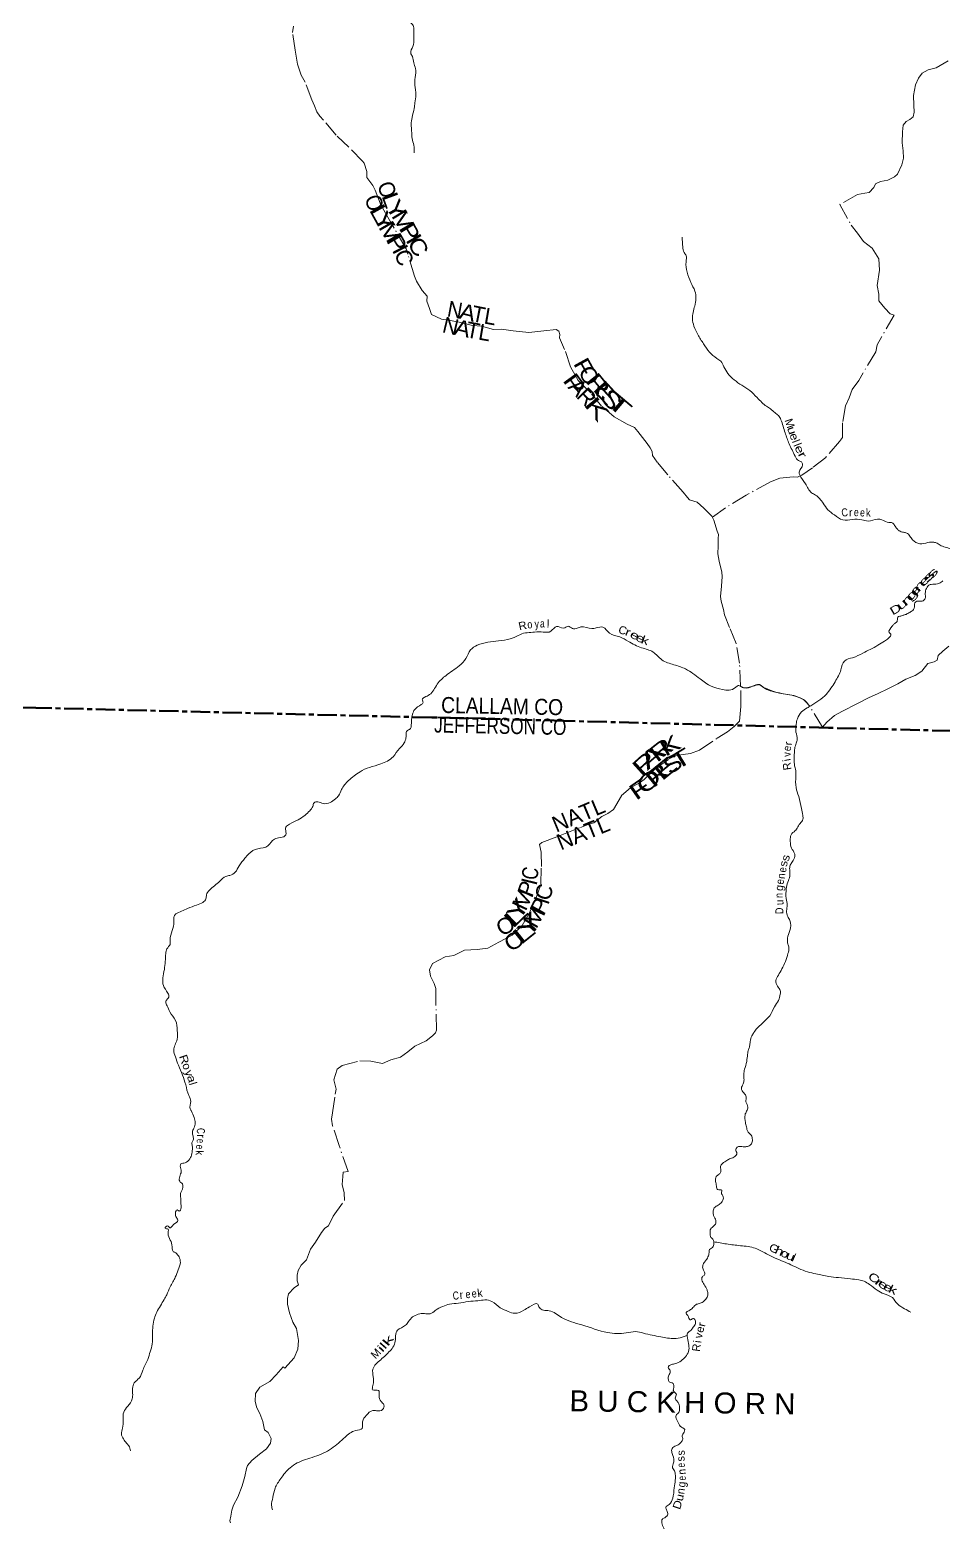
# Model space of a CAD drawing. Header units: feet. Extents: x -745759 to -493183, y 5472 to 195788.
# Drawn here: x -550555 to -527720, y 121312 to 158611 of the extents above; entities that cross this region are included whole.
import ezdxf
from ezdxf.enums import TextEntityAlignment as Align

# ---------------------------------------------------------------- set-up
doc = ezdxf.new("R2010")
doc.units = ezdxf.units.FT
doc.header["$LTSCALE"] = 80
doc.linetypes.add('DOT_DASHED', pattern=[7.7, 5, -1.2, 0.3, -1.2])
doc.linetypes.add('LONG_DASH_SHORT_DASH', pattern=[9.9, 6, -1.2, 1.5, -1.2])
for name, color, linetype, lineweight in [('11', 7, 'LONG_DASH_SHORT_DASH', 60), ('39', 7, 'Continuous', 13), ('44', 7, 'DOT_DASHED', 13)]:
    doc.layers.add(name, color=color, linetype=linetype, lineweight=lineweight)
doc.layers.add('12', color=7, linetype='Continuous')
doc.layers.add('41', color=7, linetype='Continuous')

msp = doc.modelspace()

# ---------------------------------------------------------------- linework, layer by layer
at = {"layer": '11'}
msp.add_lwpolyline([(-525139.88, 141032.44), (-530586.6, 141165.97), (-537205.87, 141340.89), (-540505.63, 141424.02), (-550405.19, 141665.38), (-556015.42, 141800.08)], dxfattribs=at)
at = {"layer": '39'}
for points in [[(-540941.95, 155538.16), (-540954.32, 155724.99), (-540997.26, 155892.07), (-541009.55, 156082.91), (-541018.46, 156241.59), (-540998.73, 156424.05), (-540945.98, 156648.32), (-540925.12, 156786.6), (-540905.03, 156987.13), (-540926.34, 157230.26), (-540924.55, 157420.95), (-540909.97, 157647.63), (-540957.5, 157786.66), (-540988.53, 157945.58), (-541033.11, 158030.37), (-540975.52, 158194.36), (-540953.54, 158388.84), (-540955.34, 158601.65), (-540969.07, 158720.24), (-541051.82, 158807.45), (-541109.58, 159038.93), (-541215.44, 159278.96), (-541378.57, 159674.18), (-541499.91, 159844.12), (-541664.61, 159958.32), (-541761.93, 160021.6), (-542024.14, 160088.67), (-542268.8, 160127.45), (-542438.33, 160201.55), (-542489.69, 160451.03), (-542687.05, 160541.49), (-542823.64, 160753.75), (-542928.18, 160959.64), (-543088.75, 161180.19), (-543219.63, 161376.32), (-543336.92, 161648.6), (-543413.98, 161820.06), (-543567.86, 161972.28), (-543568.33, 162150.95), (-543657.46, 162422.92), (-543731.7, 162634.5), (-543843.11, 162798.31), (-543958.62, 162958.14), (-544069.35, 163156.07), (-544105.4, 163264.86), (-544096.81, 163393.24), (-544088.54, 163505.57), (-544150.78, 163612.64), (-544386.64, 163689.46), (-544520.36, 163743.1), (-544711.13, 163861.6), (-544837.01, 163905.11), (-545030.39, 163993.53), (-545162.27, 164139.49), (-545302.59, 164265.47), (-545372.48, 164392.69), (-545419.8, 164463.43)], [(-534246.53, 153428.21), (-534229.16, 153189.13), (-534195.84, 153044.24), (-534143.05, 152967.38), (-534148.1, 152814.87), (-534119.11, 152553.59), (-534029.65, 152297.68), (-533927.37, 152079.77), (-533900.84, 151896.81), (-533930.75, 151708.44), (-533972.24, 151544.27), (-533989.36, 151391.89), (-533950.84, 151204.79), (-533854.48, 150992.96), (-533710.16, 150764.56), (-533559.36, 150558.17), (-533379.45, 150399.65), (-533280.28, 150328.32), (-533200.58, 150188.94), (-533103.25, 150025.29), (-532941.52, 149862.94), (-532757.14, 149726.45), (-532554.58, 149593.78), (-532372.94, 149421.18), (-532250.71, 149295.4), (-532139.92, 149201.86), (-532036.57, 149138.51), (-531927.82, 149042.98), (-531836.74, 148969.73), (-531778.44, 148866.72), (-531670.27, 148540.35), (-531569.19, 148262.23), (-531422.37, 147957.52), (-531336.11, 147844.17), (-531264.26, 147815.29), (-531233.52, 147742.69), (-531321.75, 147554.94), (-531307.02, 147486.53), (-531162.5, 147268.17), (-531010.13, 147039.68), (-530910.69, 146982.39), (-530719.59, 146779.58), (-530600.09, 146617.7), (-530439.77, 146485.48), (-530228.97, 146362.75), (-529991.35, 146374.24), (-529754.13, 146365.65), (-529597.84, 146333.85), (-529359.47, 146383.46), (-529251.21, 146364.22), (-529075.53, 146296.08), (-528997.13, 146293.22), (-528934.09, 146226.3), (-528877.36, 146145.38), (-528818.06, 146092.55), (-528710.2, 146053.24), (-528630.11, 146034.31), (-528555.16, 145959.22), (-528484.59, 145866.12), (-528301.5, 145765.77), (-528099.73, 145795.71), (-527952.66, 145806.16), (-527872.73, 145779.2), (-527771.35, 145717.88), (-527637.51, 145670.27), (-527507.69, 145622.69), (-527416.49, 145555.46), (-527332.78, 145516.33)], [(-527724.3, 144836.31), (-527824.3, 144776.97), (-527981.7, 144752.58), (-528048.24, 144745.27), (-528136.65, 144649.87), (-528167.25, 144527.74), (-528171.82, 144399.32), (-528219.2, 144343.62), (-528326.04, 144332.73), (-528380.43, 144329.31), (-528425.48, 144289.64), (-528444.29, 144153.34), (-528477.51, 144101.51), (-528556.99, 144050.17), (-528648.5, 144000.98), (-528723.4, 143977.7), (-528800.31, 143954.44), (-528855.14, 143928.94), (-528858.76, 143885.05)], [(-546908.8, 136515.99), (-546612.44, 136651.22), (-546386.33, 136734.44), (-546227.04, 136803.71), (-546151.36, 136893.74), (-546137.65, 136991.77), (-546067.09, 137106.07), (-545803.48, 137332.78), (-545658.37, 137452.74), (-545550.97, 137477.45), (-545419.39, 137557.65), (-545323.03, 137717.35), (-545177.3, 137907.63), (-545082.73, 138019.15), (-544853.12, 138142.45), (-544603.3, 138214.86), (-544440.19, 138386.5), (-544292.21, 138421.97), (-544155.07, 138489.94), (-544154.23, 138566.28), (-544151.89, 138682.76), (-544062.6, 138760.29), (-543847.71, 138865.97), (-543678.82, 138977.14), (-543557.94, 139093.85), (-543481.58, 139201.94), (-543448.18, 139289.3), (-543352.75, 139316.4), (-543223.74, 139274.1), (-543043.95, 139300.52), (-542916.09, 139388.88), (-542836.77, 139468.74), (-542760.76, 139621.05), (-542589.61, 139846.69), (-542448.59, 139964.77), (-542300.06, 140068.55), (-542063.02, 140175.53), (-541782.51, 140263.04), (-541472.39, 140444.06), (-541316.11, 140648.07), (-541192.32, 140788.8), (-541151.48, 140914.1), (-541141.71, 141014.27), (-541135.38, 141076.36), (-541036.36, 141145.55), (-541017.46, 141221.31), (-540988.84, 141503.74), (-540932.1, 141624.51), (-540768.78, 141747.91), (-540724.84, 141794.74), (-540741.98, 141873.65), (-540691.8, 141926.31), (-540562.69, 141994.54), (-540368.04, 142257.61), (-540148.95, 142475.69), (-539822.68, 142712.45), (-539652.95, 142899.95), (-539534.49, 143113.21), (-539367.31, 143232.46), (-539107.46, 143304.56), (-538837, 143338.13), (-538543.79, 143389.07), (-538343.91, 143469.1), (-538164.48, 143539.74), (-538118.18, 143542.29), (-537936.68, 143560.61), (-537717.81, 143557.65), (-537528.13, 143579.74), (-537387.04, 143699.83), (-537213.81, 143658.13), (-537091.54, 143704.47), (-536989.21, 143646.95), (-536866.28, 143657.1), (-536774.78, 143686.33), (-536503, 143647.52), (-536395.98, 143662.19), (-536224.51, 143680.84), (-536063.21, 143535.03), (-535807.57, 143440.47), (-535588.8, 143326.98), (-535261.24, 143167.83), (-534973.95, 143060.2), (-534752.23, 142864.24), (-534453.35, 142744.18), (-534160.04, 142636.36), (-533797.65, 142387.68), (-533517.14, 142205.91), (-533236.9, 142124.63), (-533066.78, 142107.15), (-532915.74, 142170.66), (-532847.58, 142220.73), (-532778.07, 142201.25)], [(-531514.5, 138159.16), (-531544.32, 138328.91), (-531533.51, 138457.18), (-531507.03, 138520.64), (-531446.97, 138568.96), (-531371.28, 138658.99), (-531298.63, 138775.23), (-531224.36, 138881.38), (-531228.79, 138977.98), (-531262.48, 139151.87), (-531331.65, 139451.49), (-531397.66, 139674.64), (-531403.22, 139956.15), (-531412.69, 140133.29), (-531440.52, 140248.72), (-531441.19, 140499.93), (-531431.56, 140650.34), (-531392.43, 140783.73), (-531366.91, 140875.36), (-531400.22, 141059.29), (-531394.89, 141256.05), (-531365.64, 141393.77), (-531260.87, 141563.25), (-531120.52, 141663.27), (-531028.12, 141716.59), (-530645.81, 142001.81), (-530421.04, 142318.18), (-530275.21, 142618.97), (-530188.78, 142835.26), (-529982.74, 142919.11), (-529725.41, 143031.48), (-529356.42, 143228.7), (-529189.99, 143327.89), (-529082.64, 143404.85), (-529030.74, 143503.67), (-529067.29, 143547.03), (-528993.07, 143705.43), (-528942.66, 143764.11), (-528882.67, 143810.42), (-528858.76, 143885.05)], [(-532778.07, 142201.25), (-532685.05, 142161.29), (-532484.52, 142205.13), (-532326.28, 142246.31), (-532208.43, 142174.23), (-531867.63, 142046.8), (-531450.64, 141969.2)], [(-531450.64, 141969.2), (-531244.72, 141888.28), (-531133.41, 141802.34), (-531053.77, 141695.61)], [(-533682.46, 127818.95), (-533631.75, 127885.66), (-533599.48, 127942.9), (-533573.44, 128048.58), (-533558.48, 128126.47), (-533511.05, 128159.12), (-533455.21, 128255.81), (-533456.9, 128318.16), (-533474.64, 128381.02), (-533527.02, 128430.92), (-533544.97, 128542.01), (-533542.05, 128620.29), (-533479.08, 128692.64), (-533414.18, 128762.91), (-533402.93, 128848.96), (-533458.49, 128975.32), (-533473.25, 129064.21), (-533441.26, 129167.69), (-533393.61, 129206.36), (-533300.99, 129265.7), (-533227.31, 129355.79), (-533225.12, 129468.25), (-533262.56, 129541.79), (-533253.91, 129611.85), (-533357.96, 129623.2), (-533386.84, 129710.53), (-533408.66, 129825.77), (-533392.05, 129947.82), (-533323.43, 130009.94), (-533278.97, 130070.82), (-533286.14, 130201.67), (-533233.13, 130276.34), (-533127.87, 130351.35), (-533035.62, 130400.66), (-532927.32, 130449.45), (-532878.17, 130528.27), (-532902.74, 130623.5), (-532872.48, 130680.81), (-532791.39, 130700.33), (-532654.94, 130695.98), (-532567.6, 130721.32), (-532500.69, 130791.53), (-532492.71, 130897.78), (-532504.58, 130956.44), (-532597.16, 131059.87), (-532638.44, 131191.8), (-532664.34, 131305.16), (-532673.5, 131490.33), (-532633.86, 131583.51), (-532600.02, 131682.91), (-532649.18, 131819.12), (-532642.53, 131943.5), (-532703.22, 132039.88), (-532763.24, 132154.33), (-532723, 132263.57), (-532699.03, 132367.3), (-532706.13, 132500.15), (-532683.2, 132630.04), (-532631.56, 132829.35), (-532611, 133003.52), (-532586.36, 133125.32), (-532559.28, 133204.83), (-532542.75, 133324.88), (-532501.24, 133468.24), (-532449.85, 133553.01), (-532371.56, 133659.03), (-532250.98, 133767.72), (-532123.56, 133898.29), (-532056.57, 133970.51), (-531937.89, 134189.78), (-531839.37, 134353.43), (-531791.46, 134506.64), (-531792.1, 134597.09), (-531862.3, 134707.84), (-531903.21, 134849.81), (-531840, 134982.43), (-531751.66, 135142.39), (-531664.5, 135324.48), (-531600.75, 135525.41), (-531577.29, 135669.35), (-531599.93, 135762.51), (-531610.59, 135907.54), (-531553.31, 136096.62), (-531551.75, 136353.79), (-531604.34, 136451.92), (-531635.21, 136593.57), (-531619.93, 136733.75), (-531647.75, 136903.44), (-531640.77, 137144.36), (-531604.45, 137309.99), (-531552.83, 137455.04), (-531556.87, 137615.93), (-531542.42, 137734.03), (-531486.95, 137820.68), (-531430.06, 137945.47), (-531437.09, 138026.08), (-531514.5, 138159.16)], [(-548038.6, 123094.21), (-548080.1, 123220.12), (-548135.9, 123286.21), (-548216.28, 123393.27), (-548266.04, 123513.42), (-548236.42, 123661.18), (-548222.68, 123867.72), (-548205.38, 124062.09), (-548105.45, 124209.62), (-547996.22, 124391.01), (-547984.88, 124533.33), (-547988.34, 124656.02), (-547942.96, 124795.24), (-547822.08, 124911.96), (-547730.23, 125111.99), (-547607.75, 125379.37), (-547546.3, 125572.33), (-547494.96, 125763.61), (-547491.77, 126010.68), (-547476.4, 126207.12), (-547438.81, 126406.88), (-547380.79, 126561.77), (-547290.52, 126719.65), (-547196.16, 126879.42), (-547133.55, 126995.98), (-547047.79, 127194.2), (-546918.26, 127435.23), (-546847.23, 127615.83), (-546791.95, 127804.98), (-546825.06, 127940.67), (-546907.75, 128039.76), (-546972.69, 128076), (-547000.59, 128243.68), (-547061.04, 128400.34), (-547094.5, 128580.25), (-547094.56, 128632.5), (-547169.99, 128657.01), (-547115.57, 128715.57), (-547056.94, 128671.5), (-546965.65, 128748.97), (-546853.32, 128851.89), (-546888.6, 128929.38), (-546914.73, 129036.71), (-546871.53, 129117.73), (-546822.49, 129086.02), (-546769.1, 129170.73), (-546775.84, 129259.36), (-546777.44, 129377.97), (-546788.62, 129508.95), (-546759.54, 129588.4), (-546740.9, 129764.65), (-546808.74, 129831.12), (-546806.4, 129947.59), (-546771.43, 130077.1), (-546779.14, 130139.64), (-546780.37, 130268.29), (-546672.97, 130293), (-546556.62, 130395.79), (-546522.42, 130450.97), (-546492.72, 130600.73), (-546487.42, 130688.98), (-546501.66, 130791.92), (-546470.94, 130861.28), (-546473.44, 130955.81), (-546491.54, 131062.89), (-546453.91, 131156.14), (-546420.8, 131289.72), (-546447.81, 131427.23), (-546514.28, 131584.08), (-546548.23, 131643.44), (-546531.23, 131829.78), (-546582.02, 131976.09), (-546658.34, 132245.79), (-546739.8, 132485.51), (-546841.1, 132731.9), (-546915.51, 132945.27), (-546955.52, 133111.33), (-546924.41, 133244.97), (-546871.16, 133379.92), (-546871.02, 133598.96), (-546911.82, 133851.45), (-547054.45, 134067), (-547121.07, 134219.84), (-547157.53, 134319.47), (-547119.09, 134380.54), (-547081.02, 134431.57), (-547105.22, 134536.84), (-547214.79, 134723.2), (-547191.78, 135124.37), (-547154.65, 135527.1), (-547126.3, 135640.74), (-547049.79, 135752.84), (-547047.83, 135859.29), (-546994.54, 136102.75), (-546954.57, 136312.47), (-546947.24, 136454.92), (-546908.8, 136515.99)], [(-528530.08, 126559.44), (-528683.61, 126644.72), (-528861.94, 126764.95), (-528988.61, 126923.72), (-529198.02, 127018.82), (-529373.31, 127112.83), (-529562.94, 127253.51), (-529698.63, 127332.19), (-529827.79, 127370.48), (-530037.88, 127393.25), (-530336.05, 127424.87), (-530582.19, 127450.8), (-530899.08, 127519.18), (-531112.29, 127566.17), (-531327.94, 127655.44), (-531721.27, 127828.75), (-532140.02, 128020.95), (-532416.15, 128158.37), (-532787.44, 128222.45), (-533135.4, 128265.7), (-533456.03, 128320.45)], [(-535376.14, 118684.26), (-535332.41, 118708.12), (-535335.44, 118788.6), (-535321.51, 118892.65), (-535257.86, 118983.06), (-535147.82, 119132.27), (-535052.36, 119267.89), (-534885.05, 119551.92), (-534804.51, 119718.16), (-534731.55, 119896.69), (-534651.61, 120046.86), (-534599.4, 120153.71), (-534564.64, 120331.45), (-534550.53, 120548.03), (-534559.17, 120747.25), (-534597.64, 120846.94), (-534673.18, 120975.95), (-534667.58, 121072.23), (-534706.42, 121161.89), (-534753.58, 121298.03), (-534740.25, 121386.02), (-534660.04, 121435.71), (-534607.33, 121502.35), (-534627.74, 121601.47), (-534654.84, 121682.72), (-534571.73, 121756.43), (-534479.67, 121908.23), (-534443.7, 122172.34), (-534416.59, 122360.37), (-534416.84, 122515.11), (-534453.15, 122618.75), (-534485.32, 122672.03), (-534476.75, 122740.08), (-534450.86, 122841.74), (-534492.12, 123027.93), (-534506.51, 123126.86), (-534426.96, 123212.74), (-534341.26, 123248.19), (-534272.57, 123312.31), (-534229.66, 123385.3), (-534244.73, 123466.16), (-534196.91, 123563.1), (-534182.47, 123626.94), (-534264.65, 123685.83), (-534344.74, 123800.92), (-534398.12, 123985.49), (-534329.2, 124055.63), (-534313.64, 124149.58), (-534327.21, 124270.59), (-534372.97, 124336.35), (-534416.5, 124408.07), (-534390.76, 124505.72), (-534429.17, 124553.16), (-534465.64, 124598.54), (-534454.92, 124670.54), (-534457.87, 124753.02), (-534496.58, 124792.44), (-534554.1, 124812.36), (-534588.04, 124871.72), (-534588.84, 124958.15), (-534547.11, 125053.28), (-534566.04, 125138.28), (-534594.42, 125185.41), (-534511.6, 125251.09), (-534412.3, 125274.05), (-534273.01, 125345.97), (-534164.84, 125445), (-534085.42, 125581.13), (-534077.65, 125735.61), (-534111.04, 125917.54), (-534110.56, 126038.09), (-534040.01, 126098.14), (-533983.36, 126162.65), (-533923.8, 126251.18), (-533919.68, 126361.57), (-533982.54, 126399.74), (-534043.94, 126369.55), (-534074.7, 126406.7), (-534106.34, 126474.03), (-534143.7, 126549.57), (-534081.63, 126597.83), (-533995.18, 126653.35), (-533957.41, 126696.35), (-533886.86, 126756.4), (-533797.52, 126781.68), (-533700.96, 126838.89), (-533618.88, 126938.76), (-533603.24, 127034.72), (-533624.18, 127119.78), (-533697.57, 127252.74), (-533753.5, 127369.07), (-533740.54, 127447.03), (-533686.57, 127493.54), (-533691.45, 127578.09), (-533723.39, 127637.39), (-533727.9, 127731.98), (-533682.46, 127818.95)], [(-544487.38, 121620.51), (-544509.5, 121727.72), (-544480.01, 121925.72), (-544423.01, 122161.03), (-544281.5, 122399.67), (-544048.28, 122673.56), (-543665.02, 122876.36), (-543217.19, 123032.89), (-543011.8, 123152.94), (-542673.7, 123437.56), (-542412.42, 123602.04), (-542245.62, 123657.01), (-542235.39, 123823.47), (-542143.11, 123981.29), (-541979.87, 124102.69), (-541883.7, 124095.6), (-541733.86, 124126.99), (-541703.35, 124244.58), (-541772.6, 124327.17), (-541818.93, 124485.39), (-541838.51, 124606.59), (-541984.7, 124619.29), (-541976.56, 124729.55), (-541968.32, 124950.34), (-541977.41, 125137.52), (-541844.17, 125316.13), (-541602.86, 125537.52), (-541428.5, 125795.21), (-541360.4, 126112.56), (-541161.04, 126232.8), (-541089.22, 126326.96), (-540984.54, 126440.18), (-540688.05, 126525.17), (-540543.57, 126520.56), (-540417.94, 126602.97), (-540229.36, 126703.46), (-540058.33, 126764.32), (-539836.7, 126781.36), (-539591.94, 126825.81), (-539352.1, 126846.29), (-539176.55, 126866.82), (-539001.17, 126829.07), (-538792.15, 126669.68), (-538592.62, 126578.92), (-538427.64, 126531.46), (-538207.78, 126608.84), (-538063.87, 126696.69), (-537856.64, 126758.41), (-537815.57, 126674.71), (-537715.48, 126611.23), (-537569.37, 126596.52), (-537258.31, 126425.84), (-536756.77, 126245.06), (-536109.12, 126049.58), (-535647.37, 126040.88), (-535409.01, 126075.48), (-535213.56, 126037.1), (-534775.09, 125942.73), (-534439.1, 125901.87), (-534249.12, 125931.99), (-534119.99, 125979.88)]]:
    msp.add_spline(points, degree=3, dxfattribs=at)
at = {"layer": '44'}
for points in [[(-533189.92, 143987.45), (-533214.88, 144120.62), (-533267, 144331.97), (-533284.83, 144446.59), (-533263.58, 144705.31), (-533244.58, 144952.02), (-533256.62, 145054.53), (-533319.53, 145330.23), (-533354.07, 145515.29), (-533348.02, 145717.97), (-533344.5, 145894.59), (-533338.43, 145996.9), (-533373, 146079.58), (-533456.06, 146353.49), (-533500.28, 146456.35), (-533705.46, 146659.31), (-533873.55, 146805.66), (-534059.4, 146867.9), (-534110.66, 146920.65), (-534216.59, 147056.29), (-534606.28, 147490.09), (-534869.52, 147808.11), (-534990.94, 147974.03), (-534995.02, 148072.44), (-535043.54, 148161.29), (-535121.88, 148268.53), (-535357.2, 148574.2), (-535439.8, 148669.44), (-535623.12, 148757.74), (-535941.34, 148941.86), (-536257.92, 149208.25), (-536526.99, 149536.37), (-536732.41, 149727.29), (-536848.76, 149844.98), (-537039.04, 150190.31), (-537183.34, 150621.46), (-537310.33, 150911.9), (-537304.63, 150996.15), (-537325.11, 151078.68), (-537392.7, 151119.56), (-537705.14, 151088.81), (-538076.15, 151046.65), (-538473.59, 151091.1), (-538762.51, 151130.36), (-538959.78, 151124.46), (-539261.98, 151204.01), (-539488.9, 151224.53), (-539817.24, 151304.37), (-540039.74, 151344.91), (-540266.42, 151377.48), (-540513.47, 151498.59), (-540564.9, 151643.68), (-540627.59, 151829.04), (-540621.13, 151951.42), (-540742.95, 152097.28), (-540889.21, 152329.71), (-540941.11, 152450.72), (-541105.1, 153004.54), (-541144.7, 153137.46), (-541444.25, 153652.59), (-541541.66, 153812.23), (-541799.97, 154276.74), (-541920.16, 154605.25), (-541976.21, 154720.28), (-542129.06, 154924.68), (-542126.22, 155067.18), (-542198.53, 155274.73), (-542233.7, 155327.3), (-542582.75, 155680.37), (-542896.67, 155978.86), (-543209.08, 156353.61), (-543301.69, 156450.97), (-543382, 156560.24), (-543441.31, 156713.45), (-543500.66, 156864.65), (-543666.93, 157304.06), (-543774.15, 157475.86), (-543861.16, 157753.82), (-543920.65, 158099.74), (-543984.18, 158546.08), (-543958.9, 158704.39)], [(-527598.2, 157838.9), (-527897.5, 157659.46), (-528097.59, 157613.45), (-528248.15, 157528.76), (-528337.08, 157407.26), (-528414.98, 157233.46), (-528458.51, 156966.94), (-528455.14, 156732.04), (-528442.57, 156555.25), (-528473.17, 156433.12), (-528552.94, 156367.74), (-528642.43, 156318.52), (-528720.71, 156227.03), (-528734.04, 156062.56), (-528747.53, 155789.7), (-528721.44, 155584.66), (-528709.03, 155399.84), (-528756.55, 155235.74), (-528857.66, 155007.99), (-528937.58, 154934.58), (-529102.06, 154858.07), (-529283.84, 154821.89), (-529409.83, 154759.02), (-529451.77, 154673.15), (-529570.95, 154547.97), (-529677.87, 154533.07), (-529863.68, 154496.94), (-530303.21, 154246.75), (-530019.79, 153729.78), (-529860.83, 153529.32), (-529708.15, 153316.89), (-529494.04, 153158), (-529326.38, 152889.19), (-529309.9, 152605.97), (-529367.82, 152223.17), (-529325.96, 152001.9), (-529325.22, 151837.29), (-529179.93, 151657.05), (-529041.94, 151515.04), (-528948.05, 151481.91), (-529373.32, 150735.73), (-529404.88, 150565.44), (-529831.57, 149849.38), (-529992.97, 149624.29), (-530073.68, 149410.37), (-530164.05, 149216.62), (-530234.96, 148787.8), (-530233.77, 148544.89), (-530236.25, 148420.45), (-530312.63, 148322.91), (-530652.5, 147925.1), (-530983.54, 147667.72), (-531252.75, 147483.94), (-531362.53, 147426.91), (-531472.91, 147440.15), (-531801.52, 147405.56), (-532032.66, 147315.72), (-532642.82, 146983.06), (-533160.1, 146667.47), (-533507.07, 146418.28)], [(-532782.69, 142203.26), (-532810.7, 142778.2), (-532894.76, 143271.21), (-533062.6, 143672.44), (-533189.92, 143987.45)], [(-527581.19, 143208.26), (-527726.53, 143082.28), (-527843.17, 142971.45), (-527867.58, 142855.68), (-527943.4, 142815.9), (-528101.72, 142772.72), (-528249.38, 142584.51), (-528416.33, 142471.27), (-528650.84, 142378.28), (-528854.07, 142262.18), (-529085.47, 142144.96), (-529357.37, 142019), (-529567.88, 141923.22), (-529881.26, 141762.41), (-530239.54, 141582.93), (-530434.6, 141470.59), (-530627.66, 141303.93), (-530740.05, 141180.75)], [(-542910.11, 132498.02), (-542872.76, 132637.49), (-542749.06, 132721.97), (-542304.44, 132846.45), (-542025.66, 132833.54), (-541734.41, 132778.03), (-541526.22, 132865.84), (-541290.52, 132936.69), (-541100.67, 133071.3), (-540932.81, 133208.63), (-540642.47, 133344.05), (-540491.12, 133469.85), (-540411.94, 133545.69), (-540385.46, 133609.15), (-540403.09, 134321.09), (-540400.99, 134646.57), (-540446.51, 134772.61), (-540540.17, 134954.44), (-540558.26, 135115.78), (-540490.06, 135274.37), (-540174.52, 135439.14), (-539950.06, 135478.2), (-539684.02, 135608.37), (-539374.03, 135624.61), (-539103.56, 135658.18), (-538830.69, 135810.24), (-538496.78, 135982.46), (-538244.69, 136223.6), (-538044.51, 136580.94), (-537920.09, 136846.25), (-537778.02, 137261.71), (-537765.77, 137697.39), (-537768.49, 138055.17), (-537811.32, 138253.47), (-537751.33, 138299.79), (-537294.87, 138472.12), (-536786.97, 138676.97), (-536552.54, 138767.96), (-536453.09, 138794.93), (-536256.54, 138947.41), (-536102.97, 139024.91), (-535964.78, 139120.98), (-535762.82, 139472.23), (-535540.54, 139668.1), (-535310.92, 139791.4), (-535197.49, 139870.17), (-534911.94, 140146.42), (-534567.31, 140390.64), (-534399.47, 140473.71), (-534038.11, 140520.46), (-533809.99, 140603.61), (-533370.82, 140905.1), (-533113.62, 141067.71), (-532946.13, 141195), (-532810.46, 141331.34), (-532780.77, 141696.12), (-532782.26, 142194.53), (-532782.69, 142203.26)], [(-530740.05, 141180.75), (-531053.77, 141695.61), (-531076.36, 141730.35), (-531102.24, 141765.17), (-531135.02, 141804.15), (-531162.61, 141831.63), (-531189.55, 141853.52), (-531217.93, 141872.77), (-531283.35, 141907.95), (-531347.11, 141935.59), (-531403.96, 141955.63), (-531455.93, 141970.58), (-531501.28, 141981.18), (-531558.36, 141991.94), (-531765.87, 142024.58), (-531811.08, 142033.18), (-531881.19, 142051.06), (-531950.94, 142072.81), (-532043.82, 142107.36), (-532158.43, 142153.54), (-532170, 142158.1), (-532207.67, 142173.91), (-532222.4, 142181.83), (-532236.33, 142191.92), (-532254.56, 142207.89), (-532271.52, 142223.01), (-532282.93, 142231.99), (-532297.96, 142241.04), (-532305.62, 142244.11), (-532313.02, 142245.94), (-532320.55, 142246.62), (-532326.85, 142246.24), (-532337.36, 142244.79), (-532347.88, 142242.65), (-532364.01, 142239.32), (-532395.37, 142230.9), (-532416.06, 142224.85), (-532434.98, 142219.24), (-532503, 142200.56), (-532635.15, 142168.61), (-532669.15, 142162.9), (-532689.08, 142161.11), (-532710.66, 142163.97), (-532737.12, 142174.84), (-532782.69, 142203.26)], [(-545538.15, 121296.32), (-545556.42, 121345.13), (-545531.86, 121464.92), (-545504.24, 121612.75), (-545465.41, 121738.11), (-545353.42, 121939.51), (-545244.38, 122223.39), (-545179.43, 122456.44), (-545137.9, 122654.05), (-545113.13, 122725.61), (-545005.92, 122852.81), (-544811.3, 123007.36), (-544639.28, 123148.57), (-544537.72, 123286), (-544519.25, 123403.97), (-544592.04, 123552.99), (-544685.89, 123622.3), (-544730.42, 123828.69), (-544807.44, 124026.07), (-544880.45, 124169.07), (-544918.6, 124331.05), (-544909.33, 124525.67), (-544800.85, 124687), (-544552.57, 124825.77), (-544399.5, 124997.73), (-544221.51, 125191), (-544180.57, 125157.54), (-543943.86, 125417.26), (-543851.26, 125637.36), (-543837.08, 125855.95), (-543884.33, 126150.85), (-543980.98, 126306.65), (-544062.44, 126546.37), (-544108.83, 126756.84), (-544115.55, 126899.74), (-544089.05, 127017.45), (-543942.67, 127171.54), (-543841.5, 127244.67), (-543873.95, 127344.17), (-543870.63, 127486.74), (-543848.3, 127600.58), (-543773.05, 127732.81), (-543641.31, 127871.29), (-543537.19, 128131.22), (-543416.06, 128308.21), (-543264.3, 128552.55), (-543177.91, 128660.32), (-543085.29, 128719.66), (-542971.95, 128957.19), (-542685.92, 129354), (-542696.86, 129545.25), (-542745.48, 129749.76), (-542727.96, 129950.16), (-542721.76, 130062.49), (-542596.75, 130074.58), (-542823.45, 130728.88), (-542983.99, 131218.3), (-543009.88, 131385.91), (-542985.98, 131541.89), (-542918.43, 132005.95), (-542893.57, 132133.77), (-542957.27, 132364.88), (-542910.11, 132498.02)]]:
    msp.add_lwpolyline(points, dxfattribs=at)

# ---------------------------------------------------------------- texts
at = {"layer": '12', "width": 0.9}
msp.add_text('CLALLAM CO', height=400, rotation=358.912, dxfattribs=at).set_placement((-540275, 141538.5))
at = {"layer": '12', "width": 0.8}
msp.add_text('JEFFERSON CO', height=400, rotation=358.912, dxfattribs=at).set_placement((-538796.08, 141016.84), align=Align.CENTER)
at = {"layer": '41'}
for s, rotation, width, p in [('M', 288.288, 1.05, (-531651.52, 148745.24)), ('u', 288.385, 1.3, (-531595.52, 148566.94)), ('e', 289.649, 1.2, (-531536.3, 148410.56)), ('e', 295.849, 1.35, (-531398.82, 148084.47)), ('r', 297.75, 1.6, (-531323.39, 147945.97)), ('C', 5.478, 0.85, (-530173.1, 146450.88)), ('e', 357.24, 0.8, (-529895.29, 146455.46)), ('e', 357.271, 0.8, (-529741.18, 146448.26)), ('k', 1.213, 0.9, (-529588.48, 146440.73)), ('s', 47.775, 2.2, (-527915.71, 144968.01)), ('e', 51.531, 1.75, (-528342.55, 144543.27)), ('n', 50.296, 1.95, (-528240.94, 144651.68)), ('e', 44.95, 2.05, (-528119.12, 144775.98)), ('s', 46.391, 2.3, (-528014.13, 144880.92)), ('u', 37.814, 1.9, (-528687.14, 144174.61)), ('n', 42.629, 2.05, (-528556.34, 144294.04)), ('g', 46.758, 2.1, (-528436.94, 144423.97)), ('D', 30.724, 1.45, (-528860.01, 144043.51)), ('C', 327.533, 1.4, (-529504.95, 127335.13)), ('r', 322.739, 1.9, (-529386.16, 127237.87)), ('e', 324.121, 1.7, (-529273.57, 127167.25)), ('e', 332.794, 1.4, (-529145.34, 127095.12)), ('k', 336.081, 1.5, (-529013.94, 127028.91))]:
    msp.add_text(s, height=200, rotation=rotation, dxfattribs=dict(at, width=width)).set_placement(p, align=Align.CENTER)
for s, rotation, p in [('l', 290.298, (-531494.25, 148296.19)), ('l', 291.488, (-531453.23, 148205.49)), ('r', 1.61, (-530027.97, 146449.28))]:
    msp.add_text(s, height=200, rotation=rotation, dxfattribs=at).set_placement(p, align=Align.CENTER)
for s, rotation, width, p in [('R', 11.986, 1.05, (-538314.44, 143601.4)), ('o', 5.285, 0.85, (-538109.2, 143645.54)), ('y', 4.486, 0.85, (-537930.11, 143661.29)), ('a', 0.007, 0.8, (-537799.18, 143674.44)), ('C', 341.93, 1.05, (-535859.42, 143541.74)), ('r', 338.218, 1.4, (-535692.41, 143491.34)), ('e', 331.017, 1.45, (-535572.32, 143446.69)), ('e', 330.917, 1.45, (-535432.78, 143371.71)), ('k', 339.638, 1.4, (-535293.21, 143289.89)), ('e', 82.898, 0.9, (-531532.37, 140574.49)), ('v', 92.802, 0.85, (-531526.11, 140449.44)), ('e', 83.83, 0.85, (-531647.38, 137545.51)), ('s', 82.315, 1.1, (-531624.78, 137684.04)), ('s', 77.202, 1.2, (-531582.99, 137813.95)), ('e', 81.598, 0.9, (-531713.22, 137239.68)), ('n', 85.087, 0.95, (-531676.67, 137381.86)), ('n', 90.086, 0.8, (-531730.4, 136916.15)), ('D', 91.211, 0.85, (-531714.89, 136511.56)), ('u', 91.259, 0.9, (-531710.39, 136736.96)), ('R', 288.703, 1.2, (-546826.32, 132957.8)), ('o', 286.786, 1.1, (-546748.13, 132754.95)), ('y', 285.511, 1.15, (-546686.85, 132580.56)), ('a', 285.511, 1.2, (-546627.12, 132452.16)), ('C', 271.455, 0.75, (-546381, 131160.46)), ('k', 268.118, 0.9, (-546406.99, 130606.41)), ('e', 267.806, 0.75, (-546398.25, 130747.97)), ('e', 269.806, 0.7, (-546382.21, 130890.54)), ('G', 334.401, 1.15, (-532097.11, 128113.27)), ('h', 335.343, 1.4, (-531949.89, 128043.24)), ('o', 335.534, 1.3, (-531804.58, 127975.23)), ('u', 336.104, 1.45, (-531674, 127911.8)), ('C', 4.634, 0.8, (-539973.62, 126869.58)), ('e', 5.72, 0.85, (-539653.87, 126905.85)), ('e', 6.742, 0.85, (-539496.76, 126920.67)), ('e', 74.898, 1.05, (-533726.94, 126029.65)), ('r', 78.232, 1.1, (-533676.16, 126184.29)), ('i', 47.898, 1.8, (-541742.09, 125543.29)), ('l', 48.672, 1.65, (-541674.32, 125619.16)), ('k', 51.246, 2, (-541605.07, 125690.11)), ('v', 77.802, 1.05, (-533754.89, 125888.49)), ('e', 90.83, 0.75, (-534177.9, 122680.46)), ('n', 95.087, 0.95, (-534151.25, 122508.95)), ('e', 91.598, 0.75, (-534151, 122357.29)), ('u', 77.259, 1.15, (-534234.2, 121823.14)), ('g', 85.337, 0.95, (-534167.92, 122176.51)), ('D', 72.211, 1.15, (-534301.85, 121612.02))]:
    msp.add_text(s, height=200, rotation=rotation, dxfattribs=dict(at, width=width)).set_placement(p)
for s, rotation, p in [('l', 357.894, (-537630.63, 143668)), ('r', 86.232, (-531500.54, 140722.57)), ('i', 100.47, (-531531.12, 140347.5)), ('R', 98.849, (-531510.08, 140122.99)), ('g', 82.337, (-531732.87, 137079.75)), ('l', 286.936, (-546578.41, 132274.07)), ('r', 270.243, (-546373.48, 131006.53)), ('l', 336.339, (-531517.01, 127842.62)), ('r', 5.329, (-539801.29, 126890.06)), ('k', 7.127, (-539355.84, 126933.36)), ('R', 81.849, (-533805.5, 125564.38)), ('i', 83.47, (-533766.76, 125782.18)), ('M', 46.323, (-541911.75, 125377.51)), ('s', 92.202, (-534177.67, 122979.38)), ('s', 95.315, (-534179.67, 122834.83)), ('n', 82.086, (-534196.2, 122000.27))]:
    msp.add_text(s, height=200, rotation=rotation, dxfattribs=at).set_placement(p)
at = {"layer": '44'}
for s, height, rotation, width, p in [('O', 400, 290.096, 0.95, (-541810, 154549.58)), ('O', 400, 290.096, 0.95, (-542128.41, 154219.13)), ('L', 400, 290.096, 1.25, (-541703.1, 154288.82)), ('L', 400, 299.078, 1.5, (-541976.51, 153923.53)), ('Y', 400, 299.078, 1.35, (-541866.51, 153721.83)), ('Y', 400, 299.078, 1.35, (-541562.92, 154020.65)), ('M', 400, 301.391, 1.25, (-541384.52, 153728.06)), ('M', 400, 300.178, 1.25, (-541710.73, 153443.37)), ('P', 400, 300.178, 1.25, (-541230.25, 153464.36)), ('P', 400, 300.178, 1.25, (-541555.06, 153193.05)), ('I', 400, 300.178, 1.25, (-541126.05, 153282.66)), ('C', 400, 300.178, 1.2, (-541014.59, 153087.84)), ('I', 400, 297.178, 1.15, (-541470.13, 153034.8)), ('N', 400, 349.674, 0.95, (-539959.97, 151417.89)), ('A', 400, 346.333, 1.1, (-539652.83, 151353.34)), ('A', 400, 346.333, 1.1, (-539778.87, 150956.27)), ('F', 400, 298.855, 1.3, (-536876.39, 150089.52)), ('P', 400, 305.855, 1.45, (-537098.43, 149642.63)), ('O', 400, 298.855, 1.1, (-536746.51, 149878.18)), ('R', 400, 309.095, 1.5, (-536501.58, 149612.08)), ('E', 400, 312.353, 1.65, (-536306.66, 149406.13)), ('S', 400, 309.353, 1.4, (-536170.6, 149244.57)), ('K', 400, 309.353, 1.65, (-536532.25, 149009.78)), ('T', 400, 319.921, 1.85, (-535948.39, 149078.83)), ('K', 400, 29.372, 1.35, (-534450.54, 140554.84)), ('A', 400, 40.323, 1.8, (-534871.29, 140294.35)), ('R', 400, 38.323, 1.5, (-534648.96, 140461.49)), ('T', 400, 31.371, 1.55, (-534176.17, 140217.34)), ('P', 400, 42.051, 1.65, (-535061.54, 140128.47)), ('E', 400, 39.323, 1.55, (-534537.65, 139997.1)), ('S', 400, 33.371, 1.2, (-534373.43, 140101.41)), ('F', 400, 34.779, 1.5, (-535198.96, 139474.42)), ('O', 400, 44.052, 1.5, (-534946.51, 139688.3)), ('R', 400, 39.323, 1.5, (-534739.13, 139832.89)), ('C', 400, 80.389, 0.8, (-537849.59, 137495.38)), ('Y', 400, 56.743, 1.5, (-538184.31, 136525.48)), ('M', 400, 64.875, 1.15, (-538051.86, 136793.91)), ('P', 400, 64.875, 1.15, (-537628.96, 136613.16)), ('L', 400, 43.728, 2.05, (-538274.9, 136330.78)), ('Y', 400, 48.743, 1.75, (-537911.53, 136098.98)), ('M', 400, 60.743, 1.2, (-537766.57, 136351.75)), ('O', 400, 27.283, 1.05, (-538572.71, 136042.46)), ('O', 400, 30.283, 1.15, (-538345.41, 135672.58)), ('L', 400, 38.728, 1.8, (-538082.55, 135884.52)), ('B U C K H O R N', 525, 359.153, 1.05, (-534241.18, 124043.82))]:
    msp.add_text(s, height=height, rotation=rotation, dxfattribs=dict(at, width=width)).set_placement(p, align=Align.CENTER)
for s, rotation, p in [('C', 292.494, (-541380.99, 152844.04)), ('N', 346.674, (-540077.79, 151014.06)), ('T', 348.833, (-539374.92, 151303.39)), ('L', 350.252, (-539073.22, 151248.15)), ('T', 349.252, (-539512.49, 150901.97)), ('L', 350.252, (-539214.45, 150847.91)), ('A', 312.672, (-536998.23, 149537.64)), ('R', 314.095, (-536774.47, 149297.71)), ('P', 71.121, (-537941.82, 137081.54)), ('I', 76.121, (-537873.87, 137277.42)), ('I', 71.121, (-537568.83, 136789.5)), ('C', 71.121, (-537510.97, 136996.57))]:
    msp.add_text(s, height=400, rotation=rotation, dxfattribs=at).set_placement(p, align=Align.CENTER)
for rotation, p in [(22.683, (-537393.18, 138542.82)), (21.966, (-537280.71, 138099.96))]:
    msp.add_text('NATL', height=400, rotation=rotation, dxfattribs=at).set_placement(p)

doc.saveas('drawing.dxf')
